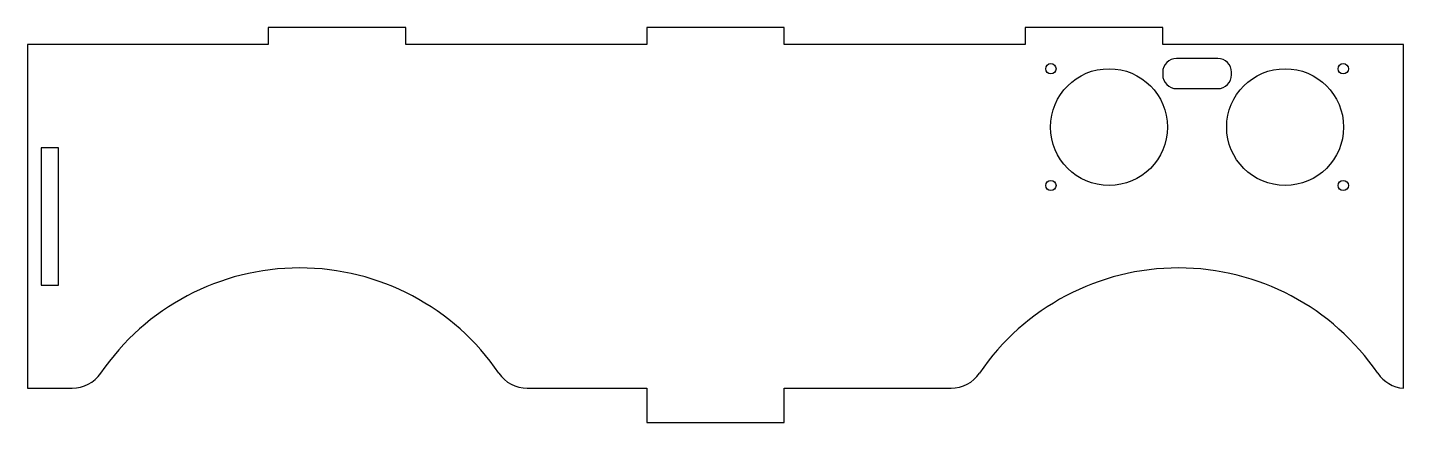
# Model space of a CAD drawing. Header units: millimetres. Extents: x -100 to 100, y -30 to 28.
import ezdxf

# ---------------------------------------------------------------- set-up
doc = ezdxf.new("R2010")
doc.units = ezdxf.units.MM

msp = doc.modelspace()

# ---------------------------------------------------------------- linework, layer by layer
at = {"color": 7, "linetype": 'Continuous', "lineweight": 25}
for p, q in [((-65, 27.5), (-65, 25)), ((-45, 27.5), (-65, 27.5)), ((-45, 25), (-45, 27.5)), ((-10, 27.5), (-10, 25)), ((10, 27.5), (-10, 27.5)), ((10, 25), (10, 27.5)), ((45, 27.5), (45, 25)), ((65, 27.5), (45, 27.5)), ((65, 25), (65, 27.5)), ((-100, 25), (-100, -25)), ((-65, 25), (-100, 25)), ((-10, 25), (-45, 25)), ((45, 25), (10, 25)), ((100, 25), (65, 25)), ((100, -25), (100, 25)), ((73, 23), (67, 23)), ((65, 21), (65, 20.6)), ((75, 20.6), (75, 21)), ((67, 18.6), (73, 18.6)), ((-95.5, 10), (-98, 10)), ((-98, 10), (-98, -10)), ((-95.5, -10), (-95.5, 10)), ((-98, -10), (-95.5, -10)), ((-100, -25), (-93.5, -25)), ((-27.36, -25), (-10, -25)), ((-10, -25), (-10, -30)), ((10, -25), (34.24, -25)), ((10, -30), (10, -25)), ((-10, -30), (10, -30))]:
    msp.add_line(p, q, dxfattribs=at)
for centre, radius in [((48.75, 21.5), 0.75), ((91.25, 21.5), 0.75), ((57.2, 13), 8.5), ((82.8, 13), 8.5), ((48.75, 4.5), 0.75), ((91.25, 4.5), 0.75)]:
    msp.add_circle(centre, radius, dxfattribs=at)
for centre, radius, start, end in [((67, 21), 2, 90, 180), ((73, 21), 2, 0, 90), ((67, 20.6), 2, 180, 270), ((73, 20.6), 2, 270, 0), ((-60.43, -42.5), 35, 34.2289, 145.7711), ((67.31, -42.5), 35, 34.2023, 145.7711), ((-93.5, -20), 5, 270, 325.7711), ((-27.36, -20), 5, 214.2289, 270), ((34.24, -20), 5, 270, 325.7711), ((100.39, -20.02), 5, 214.2023, 265.5099)]:
    msp.add_arc(centre, radius, start, end, dxfattribs=at)

doc.saveas('drawing.dxf')
